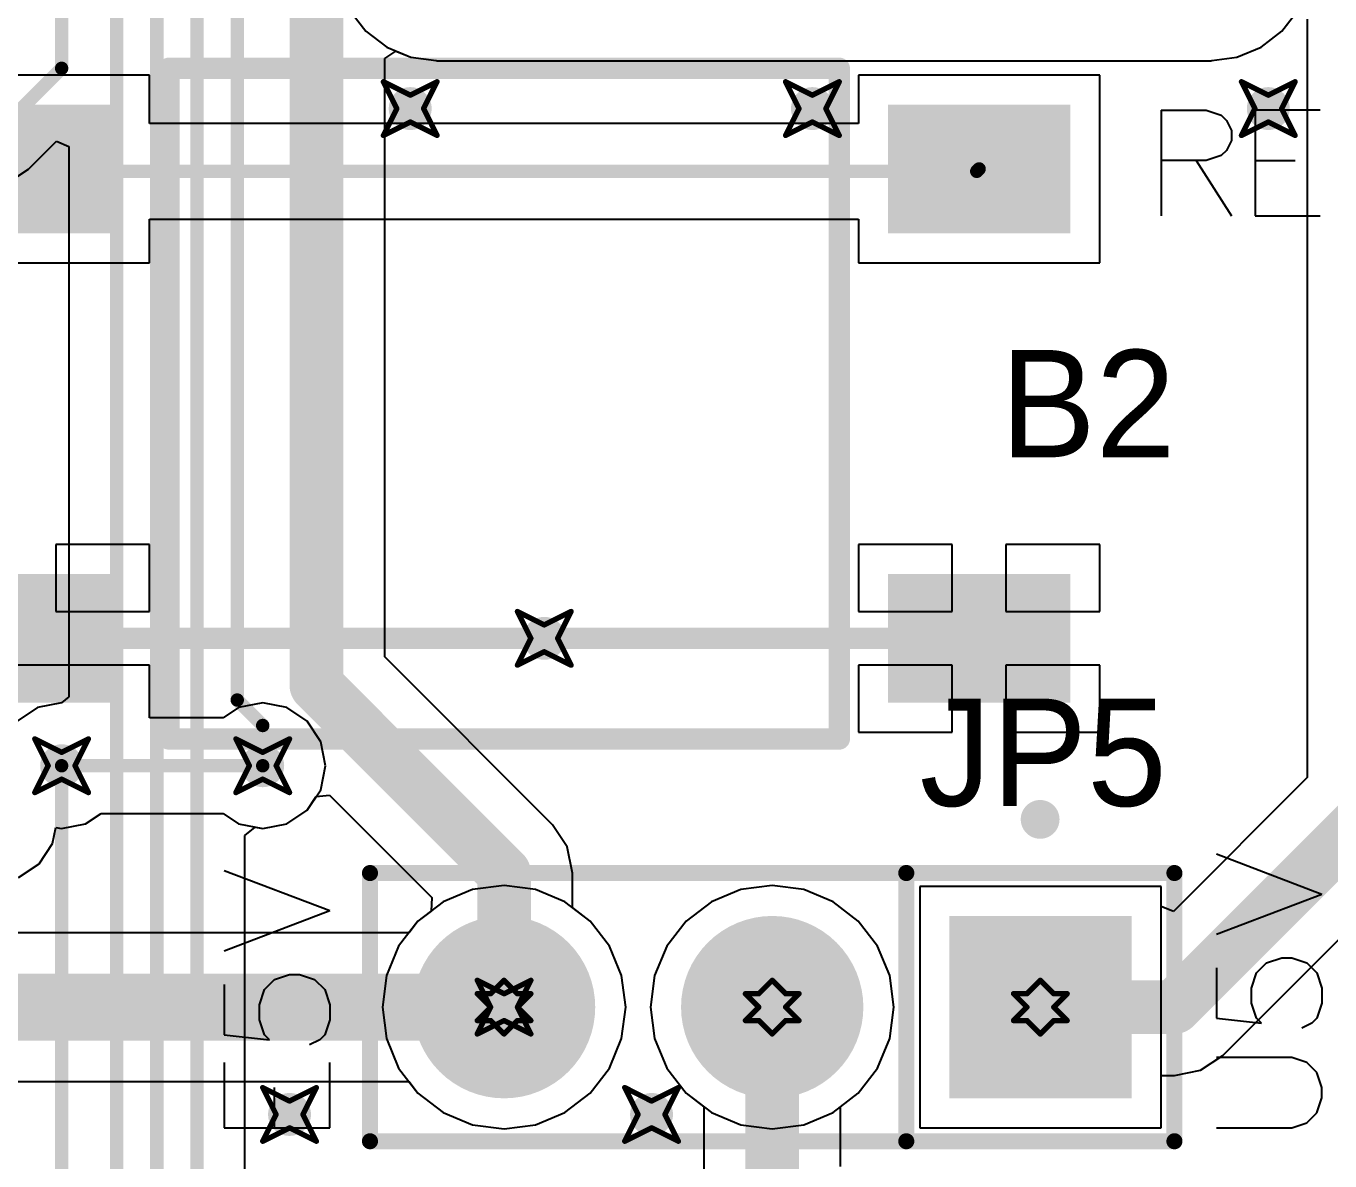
# Model space of a CAD drawing. Header units: millimetres. Extents: x 2.26 to 6.57, y 1.2 to 4.64.
# Drawn here: x 4.005 to 4.4913, y 3.0208 to 3.4439 of the extents above; entities that cross this region are included whole.
import ezdxf

# ---------------------------------------------------------------- set-up
doc = ezdxf.new("R2010")
doc.units = ezdxf.units.MM
doc.header["$MEASUREMENT"] = 0
for name, color, linetype in [('BottomLayer', 5, 'Continuous'), ('BottomSolder', 6, 'Continuous'), ('DrillDrawing', 1, 'Continuous'), ('MultiLayer', 9, 'Continuous'), ('PadHoleLayer', 156, 'Continuous'), ('TopLayer', 1, 'Continuous'), ('TopOverlay', 2, 'Continuous'), ('TopPaste', 8, 'Continuous'), ('TopSolder', 216, 'Continuous'), ('ViaHoleLayer', 16, 'Continuous')]:
    doc.layers.add(name, color=color, linetype=linetype)

# ---------------------------------------------------------------- blocks, each defined once
blk = doc.blocks.new('PB10_118')
at = {"layer": 'TopLayer'}
for points in [[(-0.14717, 0.0675), (-0.14717, 0.1075), (-0.20717, 0.0675), (-0.20717, 0.1075)], [(0.20717, 0.0675), (0.20717, 0.1075), (0.14717, 0.0675), (0.14717, 0.1075)], [(-0.14717, -0.1075), (-0.14717, -0.0675), (-0.20717, -0.1075), (-0.20717, -0.0675)], [(0.20717, -0.1075), (0.20717, -0.0675), (0.14717, -0.1075), (0.14717, -0.0675)]]:
    blk.add_solid(points, dxfattribs=at)
at = {"layer": 'TopOverlay', "const_width": 0.008}
for points in [[(-0.125, 0.125), (0.125, 0.125)], [(-0.125, -0.125), (-0.125, 0.125)], [(0.125, -0.125), (0.125, 0.125)], [(-0.125, -0.125), (0.125, -0.125)]]:
    blk.add_lwpolyline(points, dxfattribs=at)
at = {"layer": 'TopOverlay', "const_width": 0.004}
for points in [[(-0.127, 0.125, 1), (-0.123, 0.125, 1)], [(-0.127, 0.125, 1), (-0.123, 0.125, 1)], [(0.123, 0.125, 1), (0.127, 0.125, 1)], [(0.123, 0.125, 1), (0.127, 0.125, 1)], [(-0.127, -0.125, 1), (-0.123, -0.125, 1)], [(-0.127, -0.125, 1), (-0.123, -0.125, 1)], [(0.123, -0.125, 1), (0.127, -0.125, 1)], [(0.123, -0.125, 1), (0.127, -0.125, 1)]]:
    blk.add_lwpolyline(points, format="xyb", close=True, dxfattribs=at)
at = {"layer": 'TopPaste'}
for points in [[(-0.14717, 0.0675), (-0.14717, 0.1075), (-0.20717, 0.0675), (-0.20717, 0.1075)], [(0.20717, 0.0675), (0.20717, 0.1075), (0.14717, 0.0675), (0.14717, 0.1075)], [(-0.14717, -0.1075), (-0.14717, -0.0675), (-0.20717, -0.1075), (-0.20717, -0.0675)], [(0.20717, -0.1075), (0.20717, -0.0675), (0.14717, -0.1075), (0.14717, -0.0675)]]:
    blk.add_solid(points, dxfattribs=at)
at = {"layer": 'TopSolder'}
for points in [[(-0.14317, 0.0635), (-0.14317, 0.1115), (-0.21117, 0.0635), (-0.21117, 0.1115)], [(0.21117, 0.0635), (0.21117, 0.1115), (0.14317, 0.0635), (0.14317, 0.1115)], [(-0.14317, -0.1115), (-0.14317, -0.0635), (-0.21117, -0.1115), (-0.21117, -0.0635)], [(0.21117, -0.1115), (0.21117, -0.0635), (0.14317, -0.1115), (0.14317, -0.0635)]]:
    blk.add_solid(points, dxfattribs=at)
blk = doc.blocks.new('SIP3_174')
at = {"layer": 'BottomLayer', "const_width": 0.03}
for points in [[(0.085, 0, 1), (0.115, 0, 1)], [(0.185, 0, 1), (0.215, 0, 1)]]:
    blk.add_lwpolyline(points, format="xyb", close=True, dxfattribs=at)
at = {"layer": 'BottomLayer'}
blk.add_solid([(-0.03, -0.03), (0.03, -0.03), (-0.03, 0.03), (0.03, 0.03)], dxfattribs=at)
at = {"layer": 'BottomSolder', "const_width": 0.034}
for points in [[(0.083, 0, 1), (0.117, 0, 1)], [(0.183, 0, 1), (0.217, 0, 1)]]:
    blk.add_lwpolyline(points, format="xyb", close=True, dxfattribs=at)
at = {"layer": 'BottomSolder'}
blk.add_solid([(-0.034, -0.034), (0.034, -0.034), (-0.034, 0.034), (0.034, 0.034)], dxfattribs=at)
at = {"layer": 'MultiLayer', "const_width": 0.03}
for points in [[(0.085, 0, 1), (0.115, 0, 1)], [(0.185, 0, 1), (0.215, 0, 1)]]:
    blk.add_lwpolyline(points, format="xyb", close=True, dxfattribs=at)
at = {"layer": 'MultiLayer'}
blk.add_solid([(-0.03, -0.03), (0.03, -0.03), (-0.03, 0.03), (0.03, 0.03)], dxfattribs=at)
at = {"layer": 'PadHoleLayer', "const_width": 0.02}
for points in [[(-0.01, 0, 1), (0.01, 0, 1)], [(0.09, 0, 1), (0.11, 0, 1)], [(0.19, 0, 1), (0.21, 0, 1)]]:
    blk.add_lwpolyline(points, format="xyb", close=True, dxfattribs=at)
at = {"layer": 'TopLayer', "const_width": 0.03}
for points in [[(0.085, 0, 1), (0.115, 0, 1)], [(0.185, 0, 1), (0.215, 0, 1)]]:
    blk.add_lwpolyline(points, format="xyb", close=True, dxfattribs=at)
at = {"layer": 'TopLayer'}
blk.add_solid([(-0.03, -0.03), (0.03, -0.03), (-0.03, 0.03), (0.03, 0.03)], dxfattribs=at)
at = {"layer": 'TopOverlay', "const_width": 0.006}
for points in [[(-0.05, 0.05), (-0.05, -0.05)], [(0.25, 0.05), (-0.05, 0.05)], [(0.05, 0.05), (0.05, -0.05)], [(0.25, 0.05), (0.25, -0.05)], [(0.25, -0.05), (-0.05, -0.05)]]:
    blk.add_lwpolyline(points, dxfattribs=at)
at = {"layer": 'TopOverlay'}
for points, const_width in [([(-0.0515, 0.05, 1), (-0.0485, 0.05, 1)], 0.003), ([(-0.0515, 0.05, 1), (-0.0485, 0.05, 1)], 0.003), ([(0.0485, 0.05, 1), (0.0515, 0.05, 1)], 0.003), ([(0.2485, 0.05, 1), (0.2515, 0.05, 1)], 0.003), ([(0.2485, 0.05, 1), (0.2515, 0.05, 1)], 0.003), ([(-0.0515, -0.05, 1), (-0.0485, -0.05, 1)], 0.003), ([(-0.0515, -0.05, 1), (-0.0485, -0.05, 1)], 0.003), ([(0.0485, -0.05, 1), (0.0515, -0.05, 1)], 0.003), ([(0.2485, -0.05, 1), (0.2515, -0.05, 1)], 0.003), ([(0.2485, -0.05, 1), (0.2515, -0.05, 1)], 0.003), ([(0.00239, -0.07, 1), (-0.00223, -0.07, 1)], 0.00984), ([(-0.00469, -0.07, 1), (0.00023, -0.07, 1)], 0.00492), ([(-0.00008, -0.07, 1), (0.00485, -0.07, 1)], 0.00492)]:
    blk.add_lwpolyline(points, format="xyb", close=True, dxfattribs=dict(at, const_width=const_width))
at = {"layer": 'TopSolder', "const_width": 0.034}
for points in [[(0.083, 0, 1), (0.117, 0, 1)], [(0.183, 0, 1), (0.217, 0, 1)]]:
    blk.add_lwpolyline(points, format="xyb", close=True, dxfattribs=at)
at = {"layer": 'TopSolder'}
blk.add_solid([(-0.034, -0.034), (0.034, -0.034), (-0.034, 0.034), (0.034, 0.034)], dxfattribs=at)

msp = doc.modelspace()

# ---------------------------------------------------------------- linework, layer by layer
at = {"layer": 'BottomLayer'}
for p, q in [((4.47337, 3.44198), (4.47933, 3.44975)), ((4.4656, 3.43602), (4.47337, 3.44198)), ((4.13876, 3.43184), (4.14291, 3.43461)), ((4.14291, 3.43461), (4.14856, 3.43228)), ((4.45656, 3.43228), (4.4656, 3.43602)), ((4.13876, 3.20871), (4.13876, 3.43184)), ((4.14856, 3.43228), (4.15794, 3.43104)), ((4.15794, 3.43104), (4.15827, 3.43098)), ((4.15827, 3.43098), (4.44685, 3.43098)), ((4.44685, 3.43098), (4.44718, 3.43104)), ((4.44718, 3.43104), (4.45656, 3.43228)), ((4.00588, 3.39053), (4.01631, 3.40095)), ((4.01631, 3.40095), (4.02092, 3.39904)), ((4.02092, 3.39904), (4.02092, 3.19378)), ((4.0001, 3.38666), (4.00588, 3.39053)), ((4.20129, 3.14617), (4.13876, 3.20871)), ((4.00929, 3.18982), (4.00169, 3.18473)), ((4.01827, 3.1916), (4.00929, 3.18982)), ((4.02092, 3.19378), (4.01827, 3.1916)), ((4.10985, 3.15157), (4.11325, 3.15665)), ((4.11325, 3.15665), (4.11822, 3.15714)), ((4.11822, 3.15714), (4.15639, 3.11898)), ((4.10224, 3.14648), (4.10985, 3.15157)), ((4.09327, 3.1447), (4.10224, 3.14648)), ((4.20682, 3.1379), (4.20129, 3.14617)), ((4.08661, 3.14208), (4.09048, 3.14525)), ((4.08661, 2.86244), (4.08661, 3.14208)), ((4.09048, 3.14525), (4.09327, 3.1447)), ((4.20876, 3.12815), (4.20682, 3.1379)), ((4.20876, 3.11531), (4.20876, 3.12815)), ((4.27152, 3.12199), (4.26057, 3.11746)), ((4.28327, 3.12354), (4.27152, 3.12199)), ((4.29502, 3.12199), (4.28327, 3.12354)), ((4.30596, 3.11746), (4.29502, 3.12199)), ((4.42827, 3.12315), (4.33827, 3.12315)), ((4.33827, 3.12315), (4.33827, 3.03315)), ((4.42827, 3.03315), (4.42827, 3.12315)), ((4.15639, 3.11898), (4.15606, 3.11399)), ((4.26057, 3.11746), (4.25117, 3.11024)), ((4.31536, 3.11024), (4.30596, 3.11746)), ((4.15606, 3.11399), (4.15117, 3.11024)), ((4.21536, 3.11024), (4.20876, 3.11531)), ((4.15117, 3.11024), (4.14396, 3.10084)), ((4.22258, 3.10084), (4.21536, 3.11024)), ((4.25117, 3.11024), (4.24396, 3.10084)), ((4.32258, 3.10084), (4.31536, 3.11024)), ((4.14396, 3.10084), (4.13943, 3.0899)), ((4.22711, 3.0899), (4.22258, 3.10084)), ((4.24396, 3.10084), (4.23943, 3.0899)), ((4.32711, 3.0899), (4.32258, 3.10084)), ((4.13943, 3.0899), (4.13788, 3.07815)), ((4.22866, 3.07815), (4.22711, 3.0899)), ((4.23943, 3.0899), (4.23788, 3.07815)), ((4.32866, 3.07815), (4.32711, 3.0899)), ((4.13788, 3.07815), (4.13943, 3.0664)), ((4.22711, 3.0664), (4.22866, 3.07815)), ((4.23788, 3.07815), (4.23943, 3.0664)), ((4.32711, 3.0664), (4.32866, 3.07815)), ((4.13943, 3.0664), (4.14396, 3.05546)), ((4.22258, 3.05546), (4.22711, 3.0664)), ((4.23943, 3.0664), (4.24396, 3.05546)), ((4.32258, 3.05546), (4.32711, 3.0664)), ((4.14396, 3.05546), (4.15117, 3.04606)), ((4.21536, 3.04606), (4.22258, 3.05546)), ((4.24396, 3.05546), (4.25117, 3.04606)), ((4.31536, 3.04606), (4.32258, 3.05546)), ((4.15117, 3.04606), (4.16057, 3.03884)), ((4.20596, 3.03884), (4.21536, 3.04606)), ((4.25117, 3.04606), (4.26057, 3.03884)), ((4.30596, 3.03884), (4.31536, 3.04606)), ((4.16057, 3.03884), (4.17152, 3.03431)), ((4.17152, 3.03431), (4.18327, 3.03276)), ((4.18327, 3.03276), (4.19502, 3.03431)), ((4.19502, 3.03431), (4.20596, 3.03884)), ((4.26057, 3.03884), (4.27152, 3.03431)), ((4.27152, 3.03431), (4.28327, 3.03276)), ((4.28327, 3.03276), (4.29502, 3.03431)), ((4.29502, 3.03431), (4.30596, 3.03884)), ((4.33827, 3.03315), (4.42827, 3.03315))]:
    msp.add_line(p, q, dxfattribs=at)
for points, const_width in [([(4.08377, 3.19265), (4.08377, 3.60365)], 0.005), ([(4.06877, 2.86244), (4.06877, 3.55265)], 0.005), ([(4.11327, 3.19815), (4.11327, 3.53315)], 0.02), ([(4.05377, 2.86865), (4.05377, 3.53265)], 0.005), ([(4.03877, 2.87744), (4.03877, 3.50265)], 0.005), ([(4.01827, 3.42815), (4.01827, 3.49815)], 0.005), ([(3.99327, 3.40315), (4.01827, 3.42815)], 0.005), ([(4.11327, 3.19815), (4.18327, 3.12815)], 0.02), ([(4.08377, 3.19265), (4.09327, 3.18315)], 0.005), ([(4.09327, 3.16815), (4.09327, 3.18315)], 0.005), ([(4.01827, 2.87815), (4.01827, 3.16815)], 0.005), ([(4.18327, 3.07815), (4.18327, 3.12815)], 0.02)]:
    msp.add_lwpolyline(points, dxfattribs=dict(at, const_width=const_width))
for points, const_width in [([(4.01702, 3.42815, 1), (4.01952, 3.42815, 1)], 0.0025), ([(4.01702, 3.42815, 1), (4.01952, 3.42815, 1)], 0.0025), ([(4.14427, 3.41315, 1), (4.15227, 3.41315, 1)], 0.008), ([(4.29427, 3.41315, 1), (4.30227, 3.41315, 1)], 0.008), ([(4.46427, 3.41315, 1), (4.47227, 3.41315, 1)], 0.008), ([(4.19427, 3.21565, 1), (4.20227, 3.21565, 1)], 0.008), ([(4.10827, 3.19815, 1), (4.11827, 3.19815, 1)], 0.01), ([(4.10827, 3.19815, 1), (4.11827, 3.19815, 1)], 0.01), ([(4.08252, 3.19265, 1), (4.08502, 3.19265, 1)], 0.0025), ([(4.08252, 3.19265, 1), (4.08502, 3.19265, 1)], 0.0025), ([(4.09202, 3.18315, 1), (4.09452, 3.18315, 1)], 0.0025), ([(4.09202, 3.18315, 1), (4.09452, 3.18315, 1)], 0.0025), ([(4.01427, 3.16815, 1), (4.02227, 3.16815, 1)], 0.008), ([(4.08927, 3.16815, 1), (4.09727, 3.16815, 1)], 0.008), ([(4.01702, 3.16815, 1), (4.01952, 3.16815, 1)], 0.0025), ([(4.09202, 3.16815, 1), (4.09452, 3.16815, 1)], 0.0025), ([(4.17827, 3.12815, 1), (4.18827, 3.12815, 1)], 0.01), ([(4.17827, 3.12815, 1), (4.18827, 3.12815, 1)], 0.01), ([(4.17827, 3.07815, 1), (4.18827, 3.07815, 1)], 0.01), ([(4.17927, 3.07815, 1), (4.18727, 3.07815, 1)], 0.008), ([(4.09927, 3.03815, 1), (4.10727, 3.03815, 1)], 0.008), ([(4.23427, 3.03815, 1), (4.24227, 3.03815, 1)], 0.008)]:
    msp.add_lwpolyline(points, format="xyb", close=True, dxfattribs=dict(at, const_width=const_width))
at = {"layer": 'DrillDrawing', "const_width": 0.002}
for points in [[(4.13827, 3.42315), (4.14827, 3.41815)], [(4.13827, 3.42315), (4.14327, 3.41315)], [(4.14827, 3.41815), (4.15827, 3.42315)], [(4.15327, 3.41315), (4.15827, 3.42315)], [(4.28827, 3.42315), (4.29827, 3.41815)], [(4.28827, 3.42315), (4.29327, 3.41315)], [(4.29827, 3.41815), (4.30827, 3.42315)], [(4.30327, 3.41315), (4.30827, 3.42315)], [(4.45827, 3.42315), (4.46827, 3.41815)], [(4.45827, 3.42315), (4.46327, 3.41315)], [(4.46827, 3.41815), (4.47827, 3.42315)], [(4.47327, 3.41315), (4.47827, 3.42315)], [(4.13827, 3.40315), (4.14327, 3.41315)], [(4.15327, 3.41315), (4.15827, 3.40315)], [(4.28827, 3.40315), (4.29327, 3.41315)], [(4.30327, 3.41315), (4.30827, 3.40315)], [(4.45827, 3.40315), (4.46327, 3.41315)], [(4.47327, 3.41315), (4.47827, 3.40315)], [(4.13827, 3.40315), (4.14827, 3.40815)], [(4.14827, 3.40815), (4.15827, 3.40315)], [(4.28827, 3.40315), (4.29827, 3.40815)], [(4.29827, 3.40815), (4.30827, 3.40315)], [(4.45827, 3.40315), (4.46827, 3.40815)], [(4.46827, 3.40815), (4.47827, 3.40315)], [(4.18827, 3.22565), (4.19827, 3.22065)], [(4.18827, 3.22565), (4.19327, 3.21565)], [(4.19827, 3.22065), (4.20827, 3.22565)], [(4.20327, 3.21565), (4.20827, 3.22565)], [(4.18827, 3.20565), (4.19327, 3.21565)], [(4.20327, 3.21565), (4.20827, 3.20565)], [(4.18827, 3.20565), (4.19827, 3.21065)], [(4.19827, 3.21065), (4.20827, 3.20565)], [(4.00827, 3.17815), (4.01827, 3.17315)], [(4.00827, 3.17815), (4.01327, 3.16815)], [(4.01827, 3.17315), (4.02827, 3.17815)], [(4.02327, 3.16815), (4.02827, 3.17815)], [(4.08327, 3.17815), (4.09327, 3.17315)], [(4.08327, 3.17815), (4.08827, 3.16815)], [(4.09327, 3.17315), (4.10327, 3.17815)], [(4.09827, 3.16815), (4.10327, 3.17815)], [(4.00827, 3.15815), (4.01327, 3.16815)], [(4.02327, 3.16815), (4.02827, 3.15815)], [(4.08327, 3.15815), (4.08827, 3.16815)], [(4.09827, 3.16815), (4.10327, 3.15815)], [(4.00827, 3.15815), (4.01827, 3.16315)], [(4.01827, 3.16315), (4.02827, 3.15815)], [(4.08327, 3.15815), (4.09327, 3.16315)], [(4.09327, 3.16315), (4.10327, 3.15815)], [(4.17327, 3.08815), (4.18327, 3.08315)], [(4.17327, 3.08815), (4.17827, 3.07815)], [(4.17827, 3.08315), (4.18327, 3.08815)], [(4.18327, 3.08315), (4.19327, 3.08815)], [(4.18327, 3.08815), (4.18827, 3.08315)], [(4.18827, 3.07815), (4.19327, 3.08815)], [(4.27827, 3.08315), (4.28327, 3.08815)], [(4.28327, 3.08815), (4.28827, 3.08315)], [(4.37827, 3.08315), (4.38327, 3.08815)], [(4.38327, 3.08815), (4.38827, 3.08315)], [(4.17327, 3.08315), (4.17827, 3.07815)], [(4.17327, 3.08315), (4.17827, 3.08315)], [(4.18827, 3.08315), (4.19327, 3.08315)], [(4.18827, 3.07815), (4.19327, 3.08315)], [(4.27327, 3.08315), (4.27827, 3.07815)], [(4.27327, 3.08315), (4.27827, 3.08315)], [(4.28827, 3.08315), (4.29327, 3.08315)], [(4.28827, 3.07815), (4.29327, 3.08315)], [(4.37327, 3.08315), (4.37827, 3.07815)], [(4.37327, 3.08315), (4.37827, 3.08315)], [(4.38827, 3.08315), (4.39327, 3.08315)], [(4.38827, 3.07815), (4.39327, 3.08315)], [(4.17327, 3.06815), (4.17827, 3.07815)], [(4.17327, 3.07315), (4.17827, 3.07815)], [(4.18827, 3.07815), (4.19327, 3.06815)], [(4.18827, 3.07815), (4.19327, 3.07315)], [(4.27327, 3.07315), (4.27827, 3.07815)], [(4.28827, 3.07815), (4.29327, 3.07315)], [(4.37327, 3.07315), (4.37827, 3.07815)], [(4.38827, 3.07815), (4.39327, 3.07315)], [(4.17327, 3.06815), (4.18327, 3.07315)], [(4.17327, 3.07315), (4.17827, 3.07315)], [(4.17827, 3.07315), (4.18327, 3.06815)], [(4.18327, 3.07315), (4.19327, 3.06815)], [(4.18327, 3.06815), (4.18827, 3.07315)], [(4.18827, 3.07315), (4.19327, 3.07315)], [(4.27327, 3.07315), (4.27827, 3.07315)], [(4.27827, 3.07315), (4.28327, 3.06815)], [(4.28327, 3.06815), (4.28827, 3.07315)], [(4.28827, 3.07315), (4.29327, 3.07315)], [(4.37327, 3.07315), (4.37827, 3.07315)], [(4.37827, 3.07315), (4.38327, 3.06815)], [(4.38327, 3.06815), (4.38827, 3.07315)], [(4.38827, 3.07315), (4.39327, 3.07315)], [(4.09327, 3.04815), (4.10327, 3.04315)], [(4.09327, 3.04815), (4.09827, 3.03815)], [(4.10327, 3.04315), (4.11327, 3.04815)], [(4.10827, 3.03815), (4.11327, 3.04815)], [(4.22827, 3.04815), (4.23827, 3.04315)], [(4.22827, 3.04815), (4.23327, 3.03815)], [(4.23827, 3.04315), (4.24827, 3.04815)], [(4.24327, 3.03815), (4.24827, 3.04815)], [(4.09327, 3.02815), (4.09827, 3.03815)], [(4.10827, 3.03815), (4.11327, 3.02815)], [(4.22827, 3.02815), (4.23327, 3.03815)], [(4.24327, 3.03815), (4.24827, 3.02815)], [(4.09327, 3.02815), (4.10327, 3.03315)], [(4.10327, 3.03315), (4.11327, 3.02815)], [(4.22827, 3.02815), (4.23827, 3.03315)], [(4.23827, 3.03315), (4.24827, 3.02815)]]:
    msp.add_lwpolyline(points, dxfattribs=at)
at = {"layer": 'DrillDrawing', "const_width": 0.001}
for points in [[(4.13777, 3.42315, 1), (4.13877, 3.42315, 1)], [(4.13777, 3.42315, 1), (4.13877, 3.42315, 1)], [(4.15777, 3.42315, 1), (4.15877, 3.42315, 1)], [(4.15777, 3.42315, 1), (4.15877, 3.42315, 1)], [(4.28777, 3.42315, 1), (4.28877, 3.42315, 1)], [(4.28777, 3.42315, 1), (4.28877, 3.42315, 1)], [(4.30777, 3.42315, 1), (4.30877, 3.42315, 1)], [(4.30777, 3.42315, 1), (4.30877, 3.42315, 1)], [(4.45777, 3.42315, 1), (4.45877, 3.42315, 1)], [(4.45777, 3.42315, 1), (4.45877, 3.42315, 1)], [(4.47777, 3.42315, 1), (4.47877, 3.42315, 1)], [(4.47777, 3.42315, 1), (4.47877, 3.42315, 1)], [(4.14777, 3.41815, 1), (4.14877, 3.41815, 1)], [(4.14777, 3.41815, 1), (4.14877, 3.41815, 1)], [(4.29777, 3.41815, 1), (4.29877, 3.41815, 1)], [(4.29777, 3.41815, 1), (4.29877, 3.41815, 1)], [(4.46777, 3.41815, 1), (4.46877, 3.41815, 1)], [(4.46777, 3.41815, 1), (4.46877, 3.41815, 1)], [(4.14277, 3.41315, 1), (4.14377, 3.41315, 1)], [(4.14277, 3.41315, 1), (4.14377, 3.41315, 1)], [(4.15277, 3.41315, 1), (4.15377, 3.41315, 1)], [(4.15277, 3.41315, 1), (4.15377, 3.41315, 1)], [(4.29277, 3.41315, 1), (4.29377, 3.41315, 1)], [(4.29277, 3.41315, 1), (4.29377, 3.41315, 1)], [(4.30277, 3.41315, 1), (4.30377, 3.41315, 1)], [(4.30277, 3.41315, 1), (4.30377, 3.41315, 1)], [(4.46277, 3.41315, 1), (4.46377, 3.41315, 1)], [(4.46277, 3.41315, 1), (4.46377, 3.41315, 1)], [(4.47277, 3.41315, 1), (4.47377, 3.41315, 1)], [(4.47277, 3.41315, 1), (4.47377, 3.41315, 1)], [(4.14777, 3.40815, 1), (4.14877, 3.40815, 1)], [(4.14777, 3.40815, 1), (4.14877, 3.40815, 1)], [(4.29777, 3.40815, 1), (4.29877, 3.40815, 1)], [(4.29777, 3.40815, 1), (4.29877, 3.40815, 1)], [(4.46777, 3.40815, 1), (4.46877, 3.40815, 1)], [(4.46777, 3.40815, 1), (4.46877, 3.40815, 1)], [(4.13777, 3.40315, 1), (4.13877, 3.40315, 1)], [(4.13777, 3.40315, 1), (4.13877, 3.40315, 1)], [(4.15777, 3.40315, 1), (4.15877, 3.40315, 1)], [(4.15777, 3.40315, 1), (4.15877, 3.40315, 1)], [(4.28777, 3.40315, 1), (4.28877, 3.40315, 1)], [(4.28777, 3.40315, 1), (4.28877, 3.40315, 1)], [(4.30777, 3.40315, 1), (4.30877, 3.40315, 1)], [(4.30777, 3.40315, 1), (4.30877, 3.40315, 1)], [(4.45777, 3.40315, 1), (4.45877, 3.40315, 1)], [(4.45777, 3.40315, 1), (4.45877, 3.40315, 1)], [(4.47777, 3.40315, 1), (4.47877, 3.40315, 1)], [(4.47777, 3.40315, 1), (4.47877, 3.40315, 1)], [(4.18777, 3.22565, 1), (4.18877, 3.22565, 1)], [(4.18777, 3.22565, 1), (4.18877, 3.22565, 1)], [(4.20777, 3.22565, 1), (4.20877, 3.22565, 1)], [(4.20777, 3.22565, 1), (4.20877, 3.22565, 1)], [(4.19777, 3.22065, 1), (4.19877, 3.22065, 1)], [(4.19777, 3.22065, 1), (4.19877, 3.22065, 1)], [(4.19277, 3.21565, 1), (4.19377, 3.21565, 1)], [(4.19277, 3.21565, 1), (4.19377, 3.21565, 1)], [(4.20277, 3.21565, 1), (4.20377, 3.21565, 1)], [(4.20277, 3.21565, 1), (4.20377, 3.21565, 1)], [(4.19777, 3.21065, 1), (4.19877, 3.21065, 1)], [(4.19777, 3.21065, 1), (4.19877, 3.21065, 1)], [(4.18777, 3.20565, 1), (4.18877, 3.20565, 1)], [(4.18777, 3.20565, 1), (4.18877, 3.20565, 1)], [(4.20777, 3.20565, 1), (4.20877, 3.20565, 1)], [(4.20777, 3.20565, 1), (4.20877, 3.20565, 1)], [(4.00777, 3.17815, 1), (4.00877, 3.17815, 1)], [(4.00777, 3.17815, 1), (4.00877, 3.17815, 1)], [(4.02777, 3.17815, 1), (4.02877, 3.17815, 1)], [(4.02777, 3.17815, 1), (4.02877, 3.17815, 1)], [(4.08277, 3.17815, 1), (4.08377, 3.17815, 1)], [(4.08277, 3.17815, 1), (4.08377, 3.17815, 1)], [(4.10277, 3.17815, 1), (4.10377, 3.17815, 1)], [(4.10277, 3.17815, 1), (4.10377, 3.17815, 1)], [(4.01777, 3.17315, 1), (4.01877, 3.17315, 1)], [(4.01777, 3.17315, 1), (4.01877, 3.17315, 1)], [(4.09277, 3.17315, 1), (4.09377, 3.17315, 1)], [(4.09277, 3.17315, 1), (4.09377, 3.17315, 1)], [(4.01277, 3.16815, 1), (4.01377, 3.16815, 1)], [(4.01277, 3.16815, 1), (4.01377, 3.16815, 1)], [(4.02277, 3.16815, 1), (4.02377, 3.16815, 1)], [(4.02277, 3.16815, 1), (4.02377, 3.16815, 1)], [(4.08777, 3.16815, 1), (4.08877, 3.16815, 1)], [(4.08777, 3.16815, 1), (4.08877, 3.16815, 1)], [(4.09777, 3.16815, 1), (4.09877, 3.16815, 1)], [(4.09777, 3.16815, 1), (4.09877, 3.16815, 1)], [(4.01777, 3.16315, 1), (4.01877, 3.16315, 1)], [(4.01777, 3.16315, 1), (4.01877, 3.16315, 1)], [(4.09277, 3.16315, 1), (4.09377, 3.16315, 1)], [(4.09277, 3.16315, 1), (4.09377, 3.16315, 1)], [(4.00777, 3.15815, 1), (4.00877, 3.15815, 1)], [(4.00777, 3.15815, 1), (4.00877, 3.15815, 1)], [(4.02777, 3.15815, 1), (4.02877, 3.15815, 1)], [(4.02777, 3.15815, 1), (4.02877, 3.15815, 1)], [(4.08277, 3.15815, 1), (4.08377, 3.15815, 1)], [(4.08277, 3.15815, 1), (4.08377, 3.15815, 1)], [(4.10277, 3.15815, 1), (4.10377, 3.15815, 1)], [(4.10277, 3.15815, 1), (4.10377, 3.15815, 1)], [(4.17277, 3.08815, 1), (4.17377, 3.08815, 1)], [(4.17277, 3.08815, 1), (4.17377, 3.08815, 1)], [(4.18277, 3.08815, 1), (4.18377, 3.08815, 1)], [(4.18277, 3.08815, 1), (4.18377, 3.08815, 1)], [(4.19277, 3.08815, 1), (4.19377, 3.08815, 1)], [(4.19277, 3.08815, 1), (4.19377, 3.08815, 1)], [(4.28277, 3.08815, 1), (4.28377, 3.08815, 1)], [(4.28277, 3.08815, 1), (4.28377, 3.08815, 1)], [(4.38277, 3.08815, 1), (4.38377, 3.08815, 1)], [(4.38277, 3.08815, 1), (4.38377, 3.08815, 1)], [(4.17277, 3.08315, 1), (4.17377, 3.08315, 1)], [(4.17277, 3.08315, 1), (4.17377, 3.08315, 1)], [(4.17777, 3.08315, 1), (4.17877, 3.08315, 1)], [(4.17777, 3.08315, 1), (4.17877, 3.08315, 1)], [(4.18277, 3.08315, 1), (4.18377, 3.08315, 1)], [(4.18277, 3.08315, 1), (4.18377, 3.08315, 1)], [(4.18777, 3.08315, 1), (4.18877, 3.08315, 1)], [(4.18777, 3.08315, 1), (4.18877, 3.08315, 1)], [(4.19277, 3.08315, 1), (4.19377, 3.08315, 1)], [(4.19277, 3.08315, 1), (4.19377, 3.08315, 1)], [(4.27277, 3.08315, 1), (4.27377, 3.08315, 1)], [(4.27277, 3.08315, 1), (4.27377, 3.08315, 1)], [(4.27777, 3.08315, 1), (4.27877, 3.08315, 1)], [(4.27777, 3.08315, 1), (4.27877, 3.08315, 1)], [(4.28777, 3.08315, 1), (4.28877, 3.08315, 1)], [(4.28777, 3.08315, 1), (4.28877, 3.08315, 1)], [(4.29277, 3.08315, 1), (4.29377, 3.08315, 1)], [(4.29277, 3.08315, 1), (4.29377, 3.08315, 1)], [(4.37277, 3.08315, 1), (4.37377, 3.08315, 1)], [(4.37277, 3.08315, 1), (4.37377, 3.08315, 1)], [(4.37777, 3.08315, 1), (4.37877, 3.08315, 1)], [(4.37777, 3.08315, 1), (4.37877, 3.08315, 1)], [(4.38777, 3.08315, 1), (4.38877, 3.08315, 1)], [(4.38777, 3.08315, 1), (4.38877, 3.08315, 1)], [(4.39277, 3.08315, 1), (4.39377, 3.08315, 1)], [(4.39277, 3.08315, 1), (4.39377, 3.08315, 1)], [(4.17777, 3.07815, 1), (4.17877, 3.07815, 1)], [(4.17777, 3.07815, 1), (4.17877, 3.07815, 1)], [(4.17777, 3.07815, 1), (4.17877, 3.07815, 1)], [(4.17777, 3.07815, 1), (4.17877, 3.07815, 1)], [(4.18777, 3.07815, 1), (4.18877, 3.07815, 1)], [(4.18777, 3.07815, 1), (4.18877, 3.07815, 1)], [(4.18777, 3.07815, 1), (4.18877, 3.07815, 1)], [(4.18777, 3.07815, 1), (4.18877, 3.07815, 1)], [(4.27777, 3.07815, 1), (4.27877, 3.07815, 1)], [(4.27777, 3.07815, 1), (4.27877, 3.07815, 1)], [(4.28777, 3.07815, 1), (4.28877, 3.07815, 1)], [(4.28777, 3.07815, 1), (4.28877, 3.07815, 1)], [(4.37777, 3.07815, 1), (4.37877, 3.07815, 1)], [(4.37777, 3.07815, 1), (4.37877, 3.07815, 1)], [(4.38777, 3.07815, 1), (4.38877, 3.07815, 1)], [(4.38777, 3.07815, 1), (4.38877, 3.07815, 1)], [(4.17277, 3.07315, 1), (4.17377, 3.07315, 1)], [(4.17277, 3.07315, 1), (4.17377, 3.07315, 1)], [(4.17777, 3.07315, 1), (4.17877, 3.07315, 1)], [(4.17777, 3.07315, 1), (4.17877, 3.07315, 1)], [(4.18277, 3.07315, 1), (4.18377, 3.07315, 1)], [(4.18277, 3.07315, 1), (4.18377, 3.07315, 1)], [(4.18777, 3.07315, 1), (4.18877, 3.07315, 1)], [(4.18777, 3.07315, 1), (4.18877, 3.07315, 1)], [(4.19277, 3.07315, 1), (4.19377, 3.07315, 1)], [(4.19277, 3.07315, 1), (4.19377, 3.07315, 1)], [(4.27277, 3.07315, 1), (4.27377, 3.07315, 1)], [(4.27277, 3.07315, 1), (4.27377, 3.07315, 1)], [(4.27777, 3.07315, 1), (4.27877, 3.07315, 1)], [(4.27777, 3.07315, 1), (4.27877, 3.07315, 1)], [(4.28777, 3.07315, 1), (4.28877, 3.07315, 1)], [(4.28777, 3.07315, 1), (4.28877, 3.07315, 1)], [(4.29277, 3.07315, 1), (4.29377, 3.07315, 1)], [(4.29277, 3.07315, 1), (4.29377, 3.07315, 1)], [(4.37277, 3.07315, 1), (4.37377, 3.07315, 1)], [(4.37277, 3.07315, 1), (4.37377, 3.07315, 1)], [(4.37777, 3.07315, 1), (4.37877, 3.07315, 1)], [(4.37777, 3.07315, 1), (4.37877, 3.07315, 1)], [(4.38777, 3.07315, 1), (4.38877, 3.07315, 1)], [(4.38777, 3.07315, 1), (4.38877, 3.07315, 1)], [(4.39277, 3.07315, 1), (4.39377, 3.07315, 1)], [(4.39277, 3.07315, 1), (4.39377, 3.07315, 1)], [(4.17277, 3.06815, 1), (4.17377, 3.06815, 1)], [(4.17277, 3.06815, 1), (4.17377, 3.06815, 1)], [(4.18277, 3.06815, 1), (4.18377, 3.06815, 1)], [(4.18277, 3.06815, 1), (4.18377, 3.06815, 1)], [(4.19277, 3.06815, 1), (4.19377, 3.06815, 1)], [(4.19277, 3.06815, 1), (4.19377, 3.06815, 1)], [(4.28277, 3.06815, 1), (4.28377, 3.06815, 1)], [(4.28277, 3.06815, 1), (4.28377, 3.06815, 1)], [(4.38277, 3.06815, 1), (4.38377, 3.06815, 1)], [(4.38277, 3.06815, 1), (4.38377, 3.06815, 1)], [(4.09277, 3.04815, 1), (4.09377, 3.04815, 1)], [(4.09277, 3.04815, 1), (4.09377, 3.04815, 1)], [(4.11277, 3.04815, 1), (4.11377, 3.04815, 1)], [(4.11277, 3.04815, 1), (4.11377, 3.04815, 1)], [(4.22777, 3.04815, 1), (4.22877, 3.04815, 1)], [(4.22777, 3.04815, 1), (4.22877, 3.04815, 1)], [(4.24777, 3.04815, 1), (4.24877, 3.04815, 1)], [(4.24777, 3.04815, 1), (4.24877, 3.04815, 1)], [(4.10277, 3.04315, 1), (4.10377, 3.04315, 1)], [(4.10277, 3.04315, 1), (4.10377, 3.04315, 1)], [(4.23777, 3.04315, 1), (4.23877, 3.04315, 1)], [(4.23777, 3.04315, 1), (4.23877, 3.04315, 1)], [(4.09777, 3.03815, 1), (4.09877, 3.03815, 1)], [(4.09777, 3.03815, 1), (4.09877, 3.03815, 1)], [(4.10777, 3.03815, 1), (4.10877, 3.03815, 1)], [(4.10777, 3.03815, 1), (4.10877, 3.03815, 1)], [(4.23277, 3.03815, 1), (4.23377, 3.03815, 1)], [(4.23277, 3.03815, 1), (4.23377, 3.03815, 1)], [(4.24277, 3.03815, 1), (4.24377, 3.03815, 1)], [(4.24277, 3.03815, 1), (4.24377, 3.03815, 1)], [(4.10277, 3.03315, 1), (4.10377, 3.03315, 1)], [(4.10277, 3.03315, 1), (4.10377, 3.03315, 1)], [(4.23777, 3.03315, 1), (4.23877, 3.03315, 1)], [(4.23777, 3.03315, 1), (4.23877, 3.03315, 1)], [(4.09277, 3.02815, 1), (4.09377, 3.02815, 1)], [(4.09277, 3.02815, 1), (4.09377, 3.02815, 1)], [(4.11277, 3.02815, 1), (4.11377, 3.02815, 1)], [(4.11277, 3.02815, 1), (4.11377, 3.02815, 1)], [(4.22777, 3.02815, 1), (4.22877, 3.02815, 1)], [(4.22777, 3.02815, 1), (4.22877, 3.02815, 1)], [(4.24777, 3.02815, 1), (4.24877, 3.02815, 1)], [(4.24777, 3.02815, 1), (4.24877, 3.02815, 1)]]:
    msp.add_lwpolyline(points, format="xyb", close=True, dxfattribs=at)
at = {"layer": 'MultiLayer', "const_width": 0.008}
for points in [[(4.14427, 3.41315, 1), (4.15227, 3.41315, 1)], [(4.29427, 3.41315, 1), (4.30227, 3.41315, 1)], [(4.46427, 3.41315, 1), (4.47227, 3.41315, 1)], [(4.19427, 3.21565, 1), (4.20227, 3.21565, 1)], [(4.01427, 3.16815, 1), (4.02227, 3.16815, 1)], [(4.08927, 3.16815, 1), (4.09727, 3.16815, 1)], [(4.17927, 3.07815, 1), (4.18727, 3.07815, 1)], [(4.09927, 3.03815, 1), (4.10727, 3.03815, 1)], [(4.23427, 3.03815, 1), (4.24227, 3.03815, 1)]]:
    msp.add_lwpolyline(points, format="xyb", close=True, dxfattribs=at)
at = {"layer": 'TopLayer'}
for p, q in [((4.12579, 3.44975), (4.13175, 3.44198)), ((4.47337, 3.44198), (4.47804, 3.44807)), ((4.48278, 3.44646), (4.48278, 3.16371)), ((4.13175, 3.44198), (4.13951, 3.43602)), ((4.4656, 3.43602), (4.47337, 3.44198)), ((4.13951, 3.43602), (4.14856, 3.43228)), ((4.45656, 3.43228), (4.4656, 3.43602)), ((4.14856, 3.43228), (4.15794, 3.43104)), ((4.15794, 3.43104), (4.15827, 3.43098)), ((4.15827, 3.43098), (4.44685, 3.43098)), ((4.44685, 3.43098), (4.44718, 3.43104)), ((4.44718, 3.43104), (4.45656, 3.43228)), ((4.0511, 3.42565), (3.9611, 3.42565)), ((4.0511, 3.40761), (4.0511, 3.42565)), ((4.40543, 3.42565), (4.31543, 3.42565)), ((4.31543, 3.42565), (4.31543, 3.40761)), ((4.40543, 3.35565), (4.40543, 3.42565)), ((4.31543, 3.40761), (4.0511, 3.40761)), ((4.0511, 3.35565), (4.0511, 3.37192)), ((4.0511, 3.37192), (4.31543, 3.37192)), ((4.31543, 3.37192), (4.31543, 3.35565)), ((3.9611, 3.35565), (4.0511, 3.35565)), ((4.31543, 3.35565), (4.40543, 3.35565)), ((4.0511, 3.25065), (4.0161, 3.25065)), ((4.0161, 3.25065), (4.0161, 3.22565)), ((4.0511, 3.22565), (4.0511, 3.25065)), ((4.35043, 3.25065), (4.31543, 3.25065)), ((4.31543, 3.25065), (4.31543, 3.22565)), ((4.35043, 3.22565), (4.35043, 3.25065)), ((4.40543, 3.25065), (4.37043, 3.25065)), ((4.37043, 3.25065), (4.37043, 3.22565)), ((4.40543, 3.22565), (4.40543, 3.25065)), ((4.0161, 3.22565), (4.0511, 3.22565)), ((4.31543, 3.22565), (4.35043, 3.22565)), ((4.37043, 3.22565), (4.40543, 3.22565)), ((4.0511, 3.20565), (3.9611, 3.20565)), ((4.0511, 3.18599), (4.0511, 3.20565)), ((4.35043, 3.20565), (4.31543, 3.20565)), ((4.31543, 3.20565), (4.31543, 3.18065)), ((4.35043, 3.18065), (4.35043, 3.20565)), ((4.40543, 3.20565), (4.37043, 3.20565)), ((4.37043, 3.20565), (4.37043, 3.18065)), ((4.40543, 3.18065), (4.40543, 3.20565)), ((4.08429, 3.18982), (4.07857, 3.18599)), ((4.09327, 3.1916), (4.08429, 3.18982)), ((4.10224, 3.18982), (4.09327, 3.1916)), ((4.10985, 3.18473), (4.10224, 3.18982)), ((4.07857, 3.18599), (4.0511, 3.18599)), ((4.11493, 3.17712), (4.10985, 3.18473)), ((4.31543, 3.18065), (4.35043, 3.18065)), ((4.37043, 3.18065), (4.40543, 3.18065)), ((4.11672, 3.16815), (4.11493, 3.17712)), ((4.11493, 3.15918), (4.11672, 3.16815)), ((4.48278, 3.16371), (4.43289, 3.11382)), ((4.10985, 3.15157), (4.11493, 3.15918)), ((4.10224, 3.14648), (4.10985, 3.15157)), ((4.01827, 3.1447), (4.02724, 3.14648)), ((4.02724, 3.14648), (4.03296, 3.15031)), ((4.03296, 3.15031), (4.07857, 3.15031)), ((4.07857, 3.15031), (4.08429, 3.14648)), ((4.08429, 3.14648), (4.09327, 3.1447)), ((4.09327, 3.1447), (4.10224, 3.14648)), ((4.01493, 3.13918), (4.01612, 3.14513)), ((4.01612, 3.14513), (4.01827, 3.1447)), ((4.00985, 3.13157), (4.01493, 3.13918)), ((4.00224, 3.12648), (4.00985, 3.13157)), ((4.45129, 3.06013), (4.52629, 3.13513)), ((4.17152, 3.12199), (4.16057, 3.11746)), ((4.18327, 3.12354), (4.17152, 3.12199)), ((4.19502, 3.12199), (4.18327, 3.12354)), ((4.20596, 3.11746), (4.19502, 3.12199)), ((4.27152, 3.12199), (4.26057, 3.11746)), ((4.28327, 3.12354), (4.27152, 3.12199)), ((4.29502, 3.12199), (4.28327, 3.12354)), ((4.30596, 3.11746), (4.29502, 3.12199)), ((4.42827, 3.12315), (4.33827, 3.12315)), ((4.33827, 3.12315), (4.33827, 3.03315)), ((4.42827, 3.11573), (4.42827, 3.12315)), ((4.16057, 3.11746), (4.15117, 3.11024)), ((4.21536, 3.11024), (4.20596, 3.11746)), ((4.26057, 3.11746), (4.25117, 3.11024)), ((4.31536, 3.11024), (4.30596, 3.11746)), ((4.43289, 3.11382), (4.42827, 3.11573)), ((4.15117, 3.11024), (4.14783, 3.10589)), ((4.22258, 3.10084), (4.21536, 3.11024)), ((4.25117, 3.11024), (4.24396, 3.10084)), ((4.32258, 3.10084), (4.31536, 3.11024)), ((4.14783, 3.10589), (3.98976, 3.10589)), ((4.22711, 3.0899), (4.22258, 3.10084)), ((4.24396, 3.10084), (4.23943, 3.0899)), ((4.32711, 3.0899), (4.32258, 3.10084)), ((4.22866, 3.07815), (4.22711, 3.0899)), ((4.23943, 3.0899), (4.23788, 3.07815)), ((4.32866, 3.07815), (4.32711, 3.0899)), ((4.22711, 3.0664), (4.22866, 3.07815)), ((4.23788, 3.07815), (4.23943, 3.0664)), ((4.32711, 3.0664), (4.32866, 3.07815)), ((4.22258, 3.05546), (4.22711, 3.0664)), ((4.23943, 3.0664), (4.24396, 3.05546)), ((4.32258, 3.05546), (4.32711, 3.0664)), ((4.44302, 3.0546), (4.45129, 3.06013)), ((4.21536, 3.04606), (4.22258, 3.05546)), ((4.24396, 3.05546), (4.25117, 3.04606)), ((4.31536, 3.04606), (4.32258, 3.05546)), ((4.43327, 3.05266), (4.44302, 3.0546)), ((3.97827, 3.05041), (4.14783, 3.05041)), ((4.14783, 3.05041), (4.15117, 3.04606)), ((4.42827, 3.03315), (4.42827, 3.05266)), ((4.42827, 3.05266), (4.43327, 3.05266)), ((4.15117, 3.04606), (4.16057, 3.03884)), ((4.20596, 3.03884), (4.21536, 3.04606)), ((4.25117, 3.04606), (4.25778, 3.04099)), ((4.30876, 3.04099), (4.31536, 3.04606)), ((4.25778, 3.04099), (4.25778, 3.00815)), ((4.30876, 3.01871), (4.30876, 3.04099)), ((4.16057, 3.03884), (4.17152, 3.03431)), ((4.17152, 3.03431), (4.18327, 3.03276)), ((4.18327, 3.03276), (4.19502, 3.03431)), ((4.19502, 3.03431), (4.20596, 3.03884)), ((4.33827, 3.03315), (4.42827, 3.03315))]:
    msp.add_line(p, q, dxfattribs=at)
for points, const_width in [([(4.14427, 3.41315, 1), (4.15227, 3.41315, 1)], 0.008), ([(4.29427, 3.41315, 1), (4.30227, 3.41315, 1)], 0.008), ([(4.46427, 3.41315, 1), (4.47227, 3.41315, 1)], 0.008), ([(4.3583, 3.38976, 1), (4.3608, 3.38976, 1)], 0.0025), ([(4.3583, 3.38976, 1), (4.3608, 3.38976, 1)], 0.0025), ([(4.35918, 3.39065, 1), (4.36168, 3.39065, 1)], 0.0025), ([(4.0041, 3.21565, 1), (4.0081, 3.21565, 1)], 0.004), ([(4.19427, 3.21565, 1), (4.20227, 3.21565, 1)], 0.008), ([(4.19627, 3.21565, 1), (4.20027, 3.21565, 1)], 0.004), ([(4.19627, 3.21565, 1), (4.20027, 3.21565, 1)], 0.004), ([(4.35843, 3.21565, 1), (4.36243, 3.21565, 1)], 0.004), ([(4.01427, 3.16815, 1), (4.02227, 3.16815, 1)], 0.008), ([(4.08927, 3.16815, 1), (4.09727, 3.16815, 1)], 0.008), ([(4.01702, 3.16815, 1), (4.01952, 3.16815, 1)], 0.0025), ([(4.09202, 3.16815, 1), (4.09452, 3.16815, 1)], 0.0025), ([(4.17702, 3.07815, 1), (4.18952, 3.07815, 1)], 0.0125), ([(4.27827, 3.07815, 1), (4.28827, 3.07815, 1)], 0.01), ([(4.37827, 3.07815, 1), (4.38827, 3.07815, 1)], 0.01), ([(4.42827, 3.07815, 1), (4.43827, 3.07815, 1)], 0.01), ([(4.42827, 3.07815, 1), (4.43827, 3.07815, 1)], 0.01), ([(4.17927, 3.07815, 1), (4.18727, 3.07815, 1)], 0.008), ([(4.09927, 3.03815, 1), (4.10727, 3.03815, 1)], 0.008), ([(4.23427, 3.03815, 1), (4.24227, 3.03815, 1)], 0.008)]:
    msp.add_lwpolyline(points, format="xyb", close=True, dxfattribs=dict(at, const_width=const_width))
for points, const_width in [([(3.93504, 3.38976), (4.35955, 3.38976)], 0.005), ([(4.35955, 3.38976), (4.36043, 3.39065)], 0.005), ([(4.0061, 3.21565), (4.19827, 3.21565)], 0.008), ([(4.19827, 3.21565), (4.36043, 3.21565)], 0.008), ([(4.01827, 3.16815), (4.09327, 3.16815)], 0.005), ([(4.43327, 3.07815), (4.50827, 3.15315)], 0.02), ([(3.97827, 3.07815), (4.18327, 3.07815)], 0.025), ([(4.28327, 3.00815), (4.28327, 3.07815)], 0.02), ([(4.38327, 3.07815), (4.43327, 3.07815)], 0.02)]:
    msp.add_lwpolyline(points, dxfattribs=dict(at, const_width=const_width))
at = {"layer": 'TopOverlay'}
for p, q in [((4.42827, 3.41251), (4.42827, 3.37315)), ((4.42827, 3.41251), (4.44514, 3.41251)), ((4.44514, 3.41251), (4.45076, 3.41064)), ((4.45076, 3.41064), (4.45263, 3.40876)), ((4.45263, 3.40876), (4.45451, 3.40501)), ((4.48768, 3.41251), (4.46332, 3.41251)), ((4.46332, 3.41251), (4.46332, 3.37315)), ((4.45451, 3.40501), (4.45451, 3.40127)), ((4.45451, 3.40127), (4.45263, 3.39752)), ((4.45076, 3.39564), (4.44514, 3.39377)), ((4.45263, 3.39752), (4.45076, 3.39564)), ((4.44514, 3.39377), (4.42827, 3.39377)), ((4.44139, 3.39377), (4.45451, 3.37315)), ((4.46332, 3.39377), (4.47831, 3.39377)), ((4.46332, 3.37315), (4.48768, 3.37315)), ((4.44891, 3.1353), (4.48827, 3.12031)), ((4.07891, 3.12912), (4.11827, 3.11412)), ((4.44891, 3.10531), (4.48827, 3.12031)), ((4.07891, 3.09913), (4.11827, 3.11412)), ((4.44891, 3.09275), (4.44891, 3.07401)), ((4.4639, 3.09088), (4.46765, 3.09463)), ((4.46765, 3.09463), (4.47327, 3.0965)), ((4.47327, 3.0965), (4.47702, 3.0965)), ((4.47702, 3.0965), (4.48264, 3.09463)), ((4.48264, 3.09463), (4.48639, 3.09088)), ((4.0939, 3.08469), (4.09765, 3.08844)), ((4.09765, 3.08844), (4.10327, 3.09032)), ((4.10327, 3.09032), (4.10702, 3.09032)), ((4.10702, 3.09032), (4.11264, 3.08844)), ((4.11264, 3.08844), (4.11639, 3.08469)), ((4.46203, 3.08526), (4.4639, 3.09088)), ((4.48639, 3.09088), (4.48827, 3.08526)), ((4.07891, 3.08657), (4.07891, 3.06783)), ((4.09203, 3.07907), (4.0939, 3.08469)), ((4.11639, 3.08469), (4.11827, 3.07907)), ((4.46203, 3.07963), (4.46203, 3.08526)), ((4.48827, 3.08526), (4.48827, 3.07963)), ((4.09203, 3.07345), (4.09203, 3.07907)), ((4.11827, 3.07907), (4.11827, 3.07345)), ((4.4639, 3.07401), (4.46203, 3.07963)), ((4.48827, 3.07963), (4.48639, 3.07401)), ((4.0939, 3.06783), (4.09203, 3.07345)), ((4.11827, 3.07345), (4.11639, 3.06783)), ((4.44891, 3.07401), (4.46578, 3.07214)), ((4.46578, 3.07214), (4.4639, 3.07401)), ((4.48639, 3.07401), (4.48452, 3.07214)), ((4.48452, 3.07214), (4.48077, 3.07026)), ((4.07891, 3.06783), (4.09578, 3.06595)), ((4.09578, 3.06595), (4.0939, 3.06783)), ((4.11452, 3.06595), (4.11077, 3.06408)), ((4.11639, 3.06783), (4.11452, 3.06595)), ((4.47702, 3.05939), (4.44891, 3.05939)), ((4.48264, 3.05752), (4.47702, 3.05939)), ((4.07891, 3.05752), (4.07891, 3.03315)), ((4.11827, 3.03315), (4.11827, 3.05752)), ((4.48639, 3.05377), (4.48264, 3.05752)), ((4.48827, 3.04814), (4.48639, 3.05377)), ((4.09765, 3.03315), (4.09765, 3.04814)), ((4.48639, 3.03877), (4.48827, 3.0444)), ((4.48827, 3.0444), (4.48827, 3.04814)), ((4.47702, 3.03315), (4.48264, 3.03502)), ((4.48264, 3.03502), (4.48639, 3.03877)), ((4.07891, 3.03315), (4.11827, 3.03315)), ((4.44891, 3.03315), (4.47702, 3.03315))]:
    msp.add_line(p, q, dxfattribs=at)
at = {"layer": 'ViaHoleLayer', "const_width": 0.004}
for points in [[(4.14627, 3.41315, 1), (4.15027, 3.41315, 1)], [(4.29627, 3.41315, 1), (4.30027, 3.41315, 1)], [(4.46627, 3.41315, 1), (4.47027, 3.41315, 1)], [(4.19627, 3.21565, 1), (4.20027, 3.21565, 1)], [(4.01627, 3.16815, 1), (4.02027, 3.16815, 1)], [(4.09127, 3.16815, 1), (4.09527, 3.16815, 1)], [(4.18127, 3.07815, 1), (4.18527, 3.07815, 1)], [(4.10127, 3.03815, 1), (4.10527, 3.03815, 1)], [(4.23627, 3.03815, 1), (4.24027, 3.03815, 1)]]:
    msp.add_lwpolyline(points, format="xyb", close=True, dxfattribs=at)

# ---------------------------------------------------------------- block references
for name, p, rotation in [('PB10_118', (4.18327, 3.30315), 360), ('SIP3_174', (4.38327, 3.07815), 180)]:
    msp.add_blockref(name, p, dxfattribs=dict(rotation=rotation))

# ---------------------------------------------------------------- texts
at = {"layer": 'TopOverlay'}
for s, p in [('B2', (4.36827, 3.28315)), ('JP5', (4.33827, 3.15315))]:
    msp.add_text(s, height=0.04, dxfattribs=at).set_placement(p)

doc.saveas('drawing.dxf')
